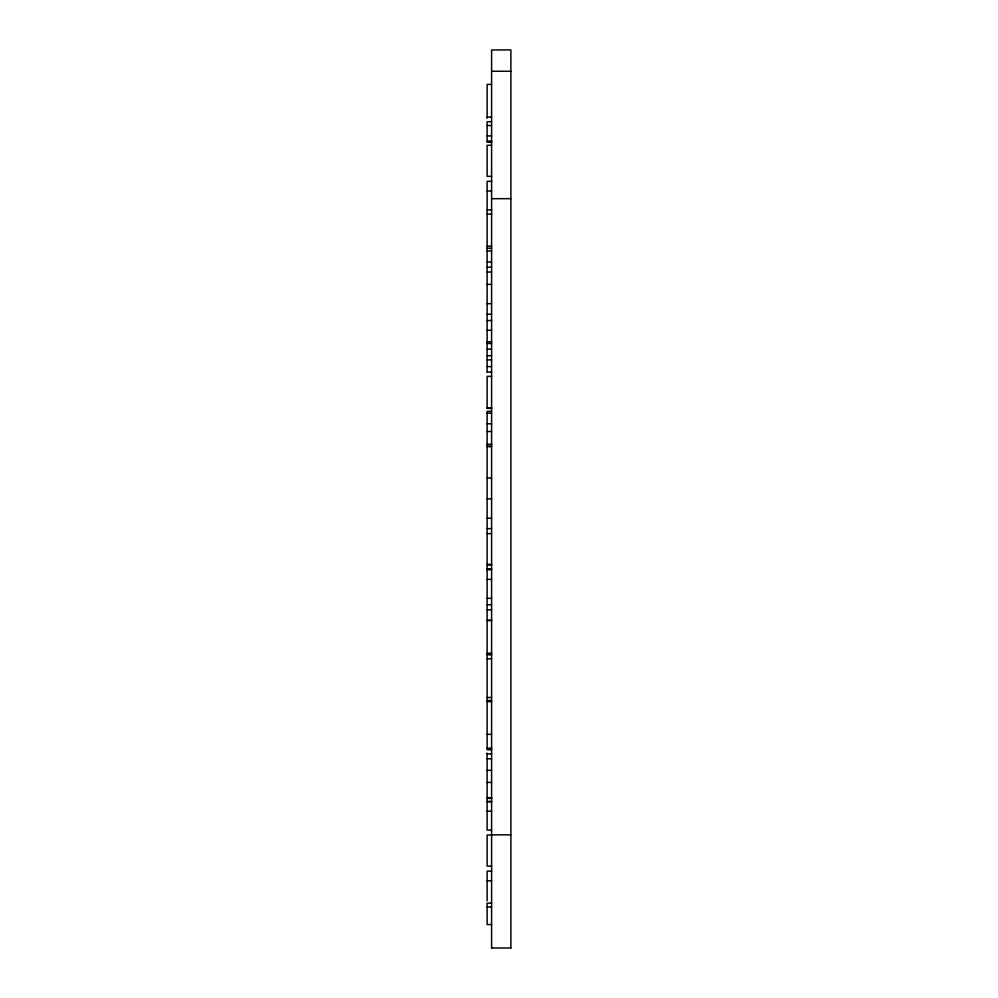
<?xml version="1.0" encoding="UTF-8"?>
<svg xmlns="http://www.w3.org/2000/svg" width="998" height="998" viewBox="0 0 998 998"><rect width="100%" height="100%" fill="white"/><g stroke="black" fill="none" stroke-linecap="round" stroke-linejoin="round"><path stroke-width="1.5" d="M491.602 71.257L510.876 71.257M491.602 84.418L487.124 84.418L487.124 118.288M487.124 117.065L491.602 117.065M491.602 121.706L487.124 121.706L487.124 142.003L491.602 142.003M487.124 125.523L491.602 125.523M487.124 135.915L491.602 135.915M487.124 141.229L491.602 141.229M487.124 141.616L491.602 141.616M491.602 145.284L487.124 145.284L487.124 176.347L491.602 176.347M491.602 181.337L487.124 181.337L487.124 372.217M487.124 190.992L491.602 190.992M491.602 198.677L510.876 198.677M487.124 209.942L491.602 209.942M487.124 214.096L491.602 214.096M487.124 246.157L491.602 246.157M487.124 248.215L491.602 248.215M487.124 250.935L491.602 250.935M487.124 262.012L491.602 262.012M487.124 267.165L491.602 267.165M487.124 272.055L491.602 272.055M487.124 284.38L491.602 284.38M487.124 303.679L491.602 303.679M487.124 314.145L491.602 314.145M487.124 320.558L491.602 320.558M487.124 330.263L491.602 330.263M487.124 341.852L491.602 341.852M487.124 343.537L491.602 343.512M487.124 349.113L491.602 349.113M487.124 355.725L491.602 355.725M487.124 359.904L491.602 359.904M487.124 366.603L491.602 366.603M487.124 372.104L491.602 372.104M491.602 376.371L487.124 376.371L487.124 408.419L491.602 408.419M487.124 407.708L491.602 407.708M487.124 407.883L491.602 407.883M491.602 411.363L487.124 411.363L487.124 749.772L491.602 749.772M487.124 413.184L491.602 413.184M487.124 423.776L491.602 423.776M487.124 431.51L491.602 431.51M487.124 444.272L491.602 444.272M487.124 444.834L491.602 444.834M487.124 446.667L491.602 446.667M487.124 477.992L491.602 477.992M487.124 498.85L491.602 498.85M487.124 518.149L491.602 518.149M487.124 528.616L491.602 528.616M487.124 533.631L491.602 533.631M487.124 564.369L491.602 564.369M487.124 564.955L491.602 564.955M487.124 568.872L491.602 568.872M487.124 569.721L491.602 569.721M487.124 579.364L491.602 579.364M487.124 598.313L491.602 598.313M487.124 604.763L491.602 604.763M487.124 609.878L491.602 609.878M487.124 620.269L491.602 620.269M487.124 620.569L491.602 620.569M487.124 653.216L491.602 653.216M487.124 654.8L491.602 654.8M487.124 658.792L491.602 658.792M487.124 697.477L491.602 697.477M487.124 700.459L491.602 700.459M487.124 701.681L491.602 701.681M487.124 734.328L491.602 734.328M487.124 748.176L491.602 748.176M487.124 753.889L491.602 753.889M487.124 758.804L491.602 758.804M487.124 770.331L491.602 770.331M487.124 782.42L491.602 782.42M487.124 797.764L491.602 797.764M487.124 798.375L491.602 798.375M487.124 801.506L491.602 801.506M487.124 801.656L491.602 801.656M487.124 811.162L491.602 811.162M491.602 830.099L487.124 830.099L487.124 753.091M491.602 834.839L510.876 834.839M491.602 835.014L487.124 835.014L487.124 866.089L491.602 866.089M491.602 871.129L487.124 871.129L487.124 900.895M487.124 880.835L491.602 880.835M491.602 903.14L487.124 903.14L487.124 924.56L491.602 924.56M487.124 907.007L491.602 907.007M491.602 948.013L510.876 948.013M510.876 948.1L510.876 49.9L491.602 49.962L491.602 948.1"/></g></svg>
